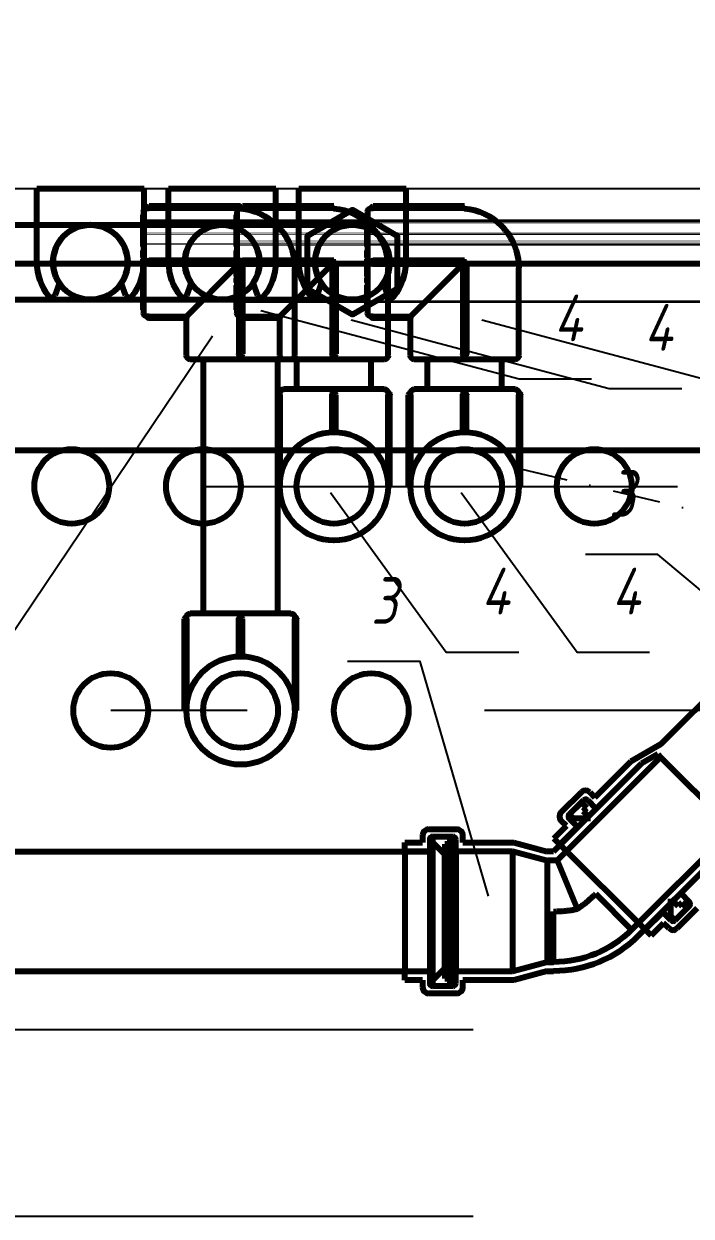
# Model space of a CAD drawing. Header units: millimetres. Extents: x -92220 to 11040, y -5929 to 27498.
# Drawn here: x 197.2 to 375.9, y -3173.9 to -2854.7 of the extents above; entities that cross this region are included whole.
import ezdxf

# ---------------------------------------------------------------- set-up
doc = ezdxf.new("R2010")
doc.units = ezdxf.units.MM
doc.linetypes.add('DASHDOT', pattern=[25.4, 12.7, -6.35, 0, -6.35])
doc.linetypes.add('DASHED', pattern=[19.05, 12.7, -6.35])
for name, color, linetype in [('01 Черновое', 254, 'Continuous'), ('12 Канализация 1', 7, 'Continuous'), ('13 Канализация 2', 7, 'Continuous'), ('22 Вода ветка 2', 7, 'Continuous'), ('23 Вода ветка 3', 7, 'Continuous'), ('24 Вода ветка 4', 7, 'Continuous'), ('25 Вода ветка 5', 7, 'Continuous'), ('26 Вода ветка 6', 7, 'Continuous'), ('27 Вода ветка 7', 7, 'Continuous'), ('28 Вода ветка 8', 7, 'Continuous'), ('30 Вода ветка 10', 7, 'Continuous'), ('33 Вода ветка 13', 7, 'Continuous'), ('34 Вода ветка 14', 7, 'Continuous'), ('35 Вода ветка 15', 7, 'Continuous')]:
    doc.layers.add(name, color=color, linetype=linetype)
doc.layers.add('100 noprint', color=1, linetype='Continuous', plot=False)
doc.styles.add('ГОСТ-ISOCPEUR', font='isocpeui.ttf', dxfattribs={"width": 0.8})

# ---------------------------------------------------------------- blocks, each defined once
blk = doc.blocks.new('A$C24473B691')
at = {"color": 0, "linetype": 'Continuous', "lineweight": -2, "extrusion": (-2.22045e-16, 1, -2.22045e-16)}
for p, q in [((13.5, 26), (-13.5, 26)), ((-12.69, 26), (-12.69, 26.1)), ((-12.69, 26.1), (-10.96, 26.1)), ((-10.96, 26), (-10.96, 26.1)), ((-9.7, 26.1), (-8.7, 26.1)), ((-9.7, 26), (-9.7, 26.1)), ((-8.7, 26), (-8.7, 26.1)), ((-8.7, 26.1), (-8.08, 26.1)), ((-8.08, 26.1), (-6.79, 26.1)), ((-8.08, 26), (-8.08, 26.1)), ((-6.79, 26.1), (-6.65, 26.1)), ((-6.79, 26), (-6.79, 26.1)), ((-6.65, 26), (-6.65, 26.1)), ((-6.65, 26.1), (-6.16, 26.1)), ((-6.16, 26), (-6.16, 26.1)), ((-5.42, 26.1), (-5.31, 26.1)), ((-5.42, 26), (-5.42, 26.1)), ((-5.31, 26.1), (-5.07, 26.1)), ((-5.31, 26), (-5.31, 26.1)), ((-5.07, 26), (-5.07, 26.1)), ((-5.07, 26.1), (-4.19, 26.1)), ((-4.19, 26), (-4.19, 26.1)), ((-3.84, 26.1), (-3.6, 26.1)), ((-3.84, 26), (-3.84, 26.1)), ((-3.6, 26.1), (-3.32, 26.1)), ((-3.6, 26), (-3.6, 26.1)), ((-3.32, 26), (-3.32, 26.1)), ((-3.32, 26.1), (-2.04, 26.1)), ((-2.04, 26.1), (-2.01, 26.1)), ((-2.04, 26), (-2.04, 26.1)), ((-2.01, 26.1), (-1.74, 26.1)), ((-2.01, 26), (-2.01, 26.1)), ((-1.74, 26.1), (-1.07, 26.1)), ((-1.74, 26), (-1.74, 26.1)), ((-0.94, 26), (-0.94, 26.1)), ((-0.86, 26.1), (-0.47, 26.1)), ((-0.47, 26.1), (-0.18, 26.1)), ((-0.47, 26), (-0.47, 26.1)), ((-0.18, 26), (-0.18, 26.1)), ((-0.18, 26.1), (0.07, 26.1)), ((0.07, 26.1), (0.86, 26.1)), ((0.07, 26), (0.07, 26.1)), ((0.86, 26), (0.86, 26.1)), ((1.28, 26.1), (1.54, 26.1)), ((1.28, 26), (1.28, 26.1)), ((1.54, 26.1), (1.69, 26.1)), ((1.54, 26), (1.54, 26.1)), ((1.69, 26.1), (2.2, 26.1)), ((1.69, 26), (1.69, 26.1)), ((3.06, 26), (3.06, 26.1)), ((4.28, 26), (4.28, 26.1)), ((5.2, 26), (5.2, 26.1)), ((6.82, 26.1), (7.22, 26.1)), ((6.82, 26), (6.82, 26.1)), ((7.22, 26), (7.22, 26.1)), ((8.46, 26), (8.46, 26.1)), ((9.19, 26.1), (9.24, 26.1)), ((9.19, 26), (9.19, 26.1)), ((9.24, 26.1), (9.42, 26.1)), ((9.24, 26), (9.24, 26.1)), ((9.42, 26), (9.42, 26.1)), ((10.15, 26.1), (10.42, 26.1)), ((10.15, 26), (10.15, 26.1)), ((10.42, 26.1), (10.5, 26.1)), ((10.42, 26), (10.42, 26.1)), ((10.5, 26.1), (10.6, 26.1)), ((10.5, 26), (10.5, 26.1)), ((10.6, 26.1), (10.71, 26.1)), ((10.6, 26), (10.6, 26.1)), ((10.71, 26), (10.71, 26.1)), ((12.06, 26.1), (12.45, 26.1)), ((12.06, 26), (12.06, 26.1)), ((12.45, 26.1), (12.69, 26.1)), ((12.45, 26), (12.45, 26.1)), ((12.69, 26.1), (12.73, 26.1)), ((12.69, 26), (12.69, 26.1)), ((12.73, 26), (12.73, 26.1)), ((-15, 14.5), (-15, 24.5)), ((-14.49, 24.5), (-14.49, 14.49)), ((-0.5, 0.5), (-0.5, 24.5)), ((0.5, 0), (0.5, 24.5)), ((14.49, 1.5), (14.49, 24.5)), ((15, 0), (15, 24.5)), ((-26, -13.5), (-26, 13.5)), ((-25, 14.5), (-15, 14.5)), ((-1.5, 1.5), (-14.49, 14.49)), ((-0.5, 0.5), (-24.5, 0.5)), ((0, 0), (-0.5, 0.5)), ((0, -0.5), (0, 0)), ((0, 0), (0.5, 0)), ((14.42, 0), (15, 0)), ((0, -0.5), (-24.5, -0.5)), ((-25, -14.5), (-1.5, -14.5))]:
    blk.add_line(p, q, dxfattribs=at)
at = {"color": 0, "linetype": 'Continuous', "lineweight": -2, "extrusion": (4.93038e-32, -2.22045e-16, -1)}
for centre, radius, start, end in [((13.5, 25), 1, 0, 90), ((-13.5, 25), 1, 90, 180), ((14.5, 24.5), 0.5, 0, 90), ((0, 24.5), 0.5, 0, 180), ((-14.5, 24.5), 0.5, 90, 180), ((25, 13.5), 1, 0, 90), ((24.5, 0), 0.5, 270, 90), ((1.5, 1.5), 16, 185.3794, 225), ((1.5, 1.5), 16, 225, 270), ((25, -13.5), 1, 270, 0)]:
    blk.add_arc(centre, radius, start, end, dxfattribs=at)
at = {"color": 0, "linetype": 'Continuous', "lineweight": -2}
for points, degree in [([(-10.96, 26.1), (-10.96, 26.1), (-10.81, 26.1)], 2), ([(-1.07, 26.1), (-1, 26.1), (-0.94, 26.1)], 2), ([(-0.94, 26.1), (-0.91, 26.1), (-0.86, 26.1)], 2), ([(2.2, 26.1), (2.61, 26.1), (3, 26.1), (3.05, 26.1)], 2), ([(3.05, 26.1), (3.06, 26.1), (3.06, 26.1)], 2), ([(5.45, 26.1), (5.6, 26.1), (5.85, 26.1), (6.11, 26.1), (6.39, 26.1), (6.53, 26.1)], 2), ([(7.36, 26.1), (7.52, 26.1), (7.98, 26.1), (8.2, 26.1)], 2), ([(8.46, 26.1), (8.48, 26.1), (8.52, 26.1)], 2), ([(8.52, 26.1), (8.68, 26.1), (8.85, 26.1)], 2), ([(8.85, 26.1), (8.98, 26.1), (9.19, 26.1)], 2), ([(10.71, 26.1), (10.71, 26.1), (10.92, 26.1)], 2), ([(10.92, 26.1), (11.12, 26.1), (11.39, 26.1)], 2), ([(11.39, 26.1), (11.67, 26.1), (12.05, 26.1), (12.06, 26.1)], 2), ([(12.06, 26.1), (12.06, 26.1), (12.06, 26.1)], 2), ([(-1.5, 1.5), (-1.17, 1.17), (-0.83, 0.83), (-0.5, 0.5)], 3)]:
    blk.add_open_spline(points, degree=degree, dxfattribs=at)
for points, degree, knots in [([(-10.81, 26.1), (-10.67, 26.1), (-10.23, 26.1), (-9.84, 26.1), (-9.7, 26.1)], 2, [-3, -3, -3, -2, -1, -0.484947, -0.484947, -0.484947]), ([(4.28, 26.1), (4.28, 26.1), (4.41, 26.1), (4.65, 26.1)], 2, [-1.502374, -1.502374, -1.502374, -1, 0, 0, 0]), ([(4.65, 26.1), (4.91, 26.1), (5.18, 26.1), (5.2, 26.1)], 2, [-2, -2, -2, -1, -0.936655, -0.936655, -0.936655]), ([(5.2, 26.1), (5.2, 26.1), (5.27, 26.1), (5.45, 26.1)], 2, [-1.431321, -1.431321, -1.431321, -1, 0, 0, 0]), ([(6.53, 26.1), (6.72, 26.1), (6.82, 26.1), (6.82, 26.1)], 2, [-3, -3, -3, -2, -1.429003, -1.429003, -1.429003]), ([(7.22, 26.1), (7.22, 26.1), (7.29, 26.1), (7.36, 26.1)], 2, [-1.875117, -1.875117, -1.875117, -1, 0, 0, 0]), ([(8.2, 26.1), (8.42, 26.1), (8.46, 26.1), (8.46, 26.1)], 2, [-2, -2, -2, -1, -0.823469, -0.823469, -0.823469]), ([(9.42, 26.1), (9.57, 26.1), (9.8, 26.1), (9.92, 26.1)], 2, [-1.854622, -1.854622, -1.854622, -1, 0, 0, 0]), ([(9.92, 26.1), (10.09, 26.1), (10.15, 26.1), (10.15, 26.1)], 2, [-3, -3, -3, -2, -1.715556, -1.715556, -1.715556]), ([(-14.49, 24.5), (-14.49, 24.56), (-14.49, 24.62), (-14.49, 24.73), (-14.49, 24.79), (-14.5, 24.87), (-14.5, 24.91), (-14.5, 24.95), (-14.5, 24.97), (-14.5, 24.99), (-14.5, 25), (-14.5, 25)], 3, [0.22380526, 0.22380526, 0.22380526, 0.22380526, 0.24107522, 0.24107522, 0.25834518, 0.25834518, 0.27361424, 0.27361424, 0.28601062, 0.28601062, 0.29840701, 0.29840701, 0.29840701, 0.29840701]), ([(14.5, 25), (14.5, 25), (14.5, 24.99), (14.5, 24.97), (14.5, 24.95), (14.5, 24.91), (14.5, 24.87), (14.49, 24.79), (14.49, 24.73), (14.49, 24.62), (14.49, 24.56), (14.49, 24.5)], 3, [0.44761051, 0.44761051, 0.44761051, 0.44761051, 0.4600069, 0.4600069, 0.47240329, 0.47240329, 0.48767234, 0.48767234, 0.5049423, 0.5049423, 0.52221227, 0.52221227, 0.52221227, 0.52221227]), ([(-14.49, 14.49), (-14.49, 14.49), (-14.5, 14.49), (-14.5, 14.49), (-14.56, 14.49), (-14.63, 14.49), (-14.75, 14.49), (-14.81, 14.49), (-14.9, 14.5), (-14.94, 14.5), (-14.99, 14.5), (-15, 14.5), (-15, 14.5)], 3, [0.30051544, 0.30051544, 0.30051544, 0.30051544, 0.30137498, 0.30137498, 0.30137498, 0.32021092, 0.32021092, 0.33904685, 0.33904685, 0.35788279, 0.35788279, 0.37671872, 0.37671872, 0.37671872, 0.37671872]), ([(14.42, 0), (14.44, 0.25), (14.46, 0.5), (14.49, 1), (14.49, 1.25), (14.49, 1.5)], 3, [-0.1505166, -0.1505166, -0.1505166, -0.1505166, -0.0751727, -0.0751727, -0.0000024, -0.0000024, -0.0000024, -0.0000024])]:
    blk.add_open_spline(points, degree=degree, knots=knots, dxfattribs=at)

msp = doc.modelspace()

# ---------------------------------------------------------------- linework, layer by layer
at = {"layer": '01 Черновое'}
msp.add_line((925, -2898.95), (0, -2898.95), dxfattribs=at)
at = {"layer": '01 Черновое', "linetype": 'DASHED', "ltscale": 10}
for p, q in [((0, -3123.95), (925, -3123.95)), ((0, -3173.95), (925, -3173.95))]:
    msp.add_line(p, q, dxfattribs=at)
at = {"layer": '100 noprint', "color": 2, "linetype": 'DASHED', "ltscale": 10, "flags": 128}
for points in [[(215, -2918.57), (9059.21, -2918.57), (9059.21, 1147.54)], [(245.26, -2978.57), (8999.21, -2978.57), (8999.21, 930.63)], [(8939.21, 471.25), (8939.21, -3038.57), (220.45, -3038.57)]]:
    msp.add_lwpolyline(points, dxfattribs=at)
at = {"layer": '12 Канализация 1', "lineweight": 80}
for p, q in [((567.86, -2918.95), (-1949.57, -2918.95)), ((567.86, -2968.95), (-1952.07, -2968.95))]:
    msp.add_line(p, q, dxfattribs=at)
at = {"layer": '12 Канализация 1', "flags": 128}
msp.add_lwpolyline([(247.74, -2938.35), (138.72, -3100.17), (119.3, -3100.17)], dxfattribs=at)
at = {"layer": '13 Канализация 2', "lineweight": 80}
for p, q in [((367.77, -3047.59), (395.47, -3019.89)), ((367.77, -3047.59), (359.74, -3052.22)), ((340.01, -3078.74), (367.7, -3051.05)), ((366.92, -3050.26), (362.61, -3052.75)), ((366.92, -3050.26), (367.7, -3051.05)), ((386.94, -3070.28), (367.7, -3051.05)), ((339.02, -3076.34), (362.61, -3052.75)), ((359.74, -3052.22), (350.13, -3061.84)), ((346.48, -3060.45), (341.1, -3065.83)), ((348.74, -3060.45), (350.13, -3061.84)), ((347.04, -3062.6), (343.25, -3066.39)), ((346.48, -3063.17), (343.25, -3066.39)), ((347.92, -3064.61), (346.48, -3063.17)), ((348.18, -3062.6), (350.38, -3064.81)), ((343.25, -3066.39), (344.39, -3067.52)), ((345.46, -3069.73), (343.25, -3067.52)), ((348.97, -3067.52), (344.39, -3067.52)), ((346.99, -3065.54), (347.92, -3064.61)), ((348.97, -3067.52), (346.99, -3065.54)), ((305.56, -3070.38), (313.16, -3070.38)), ((342.49, -3069.47), (339.15, -3072.81)), ((345.46, -3069.73), (340.76, -3074.42)), ((342.49, -3069.47), (341.1, -3068.09)), ((386.94, -3070.28), (359.95, -3097.27)), ((299.24, -3073.94), (303.96, -3073.94)), ((299.24, -3076.22), (299.24, -3073.94)), ((303.96, -3071.98), (303.96, -3073.94)), ((305.88, -3073.1), (305.88, -3076.22)), ((306.68, -3073.9), (306.68, -3072.3)), ((306.68, -3072.3), (311.24, -3072.3)), ((306.68, -3072.3), (312.04, -3072.3)), ((306.68, -3073.9), (309.92, -3077.14)), ((306.68, -3110.78), (306.68, -3073.9)), ((311.24, -3072.3), (311.24, -3074.34)), ((312.04, -3112.38), (312.04, -3072.3)), ((312.84, -3076.22), (312.84, -3073.1)), ((314.76, -3073.94), (314.76, -3071.98)), ((314.76, -3073.94), (328.36, -3073.94)), ((328.36, -3073.94), (337.32, -3076.34)), ((339.15, -3072.81), (340.76, -3074.42)), ((305.88, -3076.45), (115.24, -3076.45)), ((299.24, -3076.22), (299.24, -3108.46)), ((299.24, -3076.22), (305.88, -3076.22)), ((305.88, -3076.22), (305.88, -3108.46)), ((309.92, -3074.34), (309.92, -3077.14)), ((311.24, -3074.34), (309.92, -3074.34)), ((309.92, -3107.54), (309.92, -3077.14)), ((311.24, -3110.34), (311.24, -3074.34)), ((312.84, -3076.22), (328.04, -3076.22)), ((312.84, -3076.22), (312.84, -3108.46)), ((328.04, -3076.22), (337.45, -3078.74)), ((328.04, -3076.22), (328.04, -3108.46)), ((339.02, -3076.34), (337.32, -3076.34)), ((363.56, -3097.22), (340.76, -3074.42)), ((385.24, -3075.37), (361.64, -3098.97)), ((337.45, -3105.94), (337.45, -3078.74)), ((340.01, -3078.74), (337.45, -3078.74)), ((340.01, -3078.74), (345.38, -3091.71)), ((350.33, -3087.66), (359.95, -3097.27)), ((372.44, -3091), (370.46, -3089.02)), ((370.46, -3093.6), (370.46, -3089.02)), ((373.18, -3087.6), (375.38, -3089.81)), ((339.02, -3105.94), (339.02, -3092.34)), ((363.56, -3097.22), (368.26, -3092.53)), ((370.46, -3094.73), (368.26, -3092.53)), ((371.59, -3094.73), (375.38, -3090.94)), ((371.59, -3094.73), (374.82, -3091.51)), ((372.16, -3096.88), (377.53, -3091.51)), ((373.38, -3090.07), (372.44, -3091)), ((374.82, -3091.51), (373.38, -3090.07)), ((365.17, -3098.83), (368.51, -3095.5)), ((369.9, -3096.88), (368.51, -3095.5)), ((370.46, -3093.6), (371.59, -3094.73)), ((363.56, -3097.22), (365.17, -3098.83)), ((337.45, -3105.94), (328.04, -3108.46)), ((337.45, -3105.94), (339.02, -3105.94)), ((305.88, -3108.45), (115.24, -3108.45)), ((305.88, -3108.46), (299.24, -3108.46)), ((299.24, -3110.74), (299.24, -3108.46)), ((305.88, -3108.46), (305.88, -3111.58)), ((309.92, -3107.54), (306.68, -3110.78)), ((309.92, -3107.54), (309.92, -3110.34)), ((328.04, -3108.46), (312.84, -3108.46)), ((312.84, -3111.58), (312.84, -3108.46)), ((337.32, -3108.34), (328.36, -3110.74)), ((337.32, -3108.34), (339.02, -3108.34)), ((303.96, -3110.74), (299.24, -3110.74)), ((303.96, -3110.74), (303.96, -3112.7)), ((306.68, -3112.38), (306.68, -3110.78)), ((309.92, -3110.34), (311.24, -3110.34)), ((311.24, -3110.34), (311.24, -3112.38)), ((314.76, -3112.7), (314.76, -3110.74)), ((328.36, -3110.74), (314.76, -3110.74)), ((313.16, -3114.3), (305.56, -3114.3)), ((312.04, -3112.38), (306.68, -3112.38)), ((311.24, -3112.38), (306.68, -3112.38))]:
    msp.add_line(p, q, dxfattribs=at)
at = {"layer": '13 Канализация 2', "flags": 128}
for points in [[(403.3, -3027.19), (367, -2996.78), (347.58, -2996.78)], [(321.64, -3088.27), (303.3, -3025.43), (283.88, -3025.43)]]:
    msp.add_lwpolyline(points, dxfattribs=at)
at = {"layer": '13 Канализация 2', "lineweight": 80}
for centre, radius, start, end in [((347.61, -3061.58), 1.6, 45, 135), ((347.61, -3063.17), 0.8, 45, 135), ((342.24, -3066.96), 1.6, 135, 225), ((343.82, -3066.96), 0.8, 135, 225), ((305.56, -3071.98), 1.6, 90, 180), ((313.16, -3071.98), 1.6, 0, 90), ((306.68, -3073.1), 0.8, 90, 180), ((312.04, -3073.1), 0.8, 360, 90), ((374.82, -3090.38), 0.8, 315, 45), ((371.03, -3094.17), 0.8, 225, 315), ((371.03, -3095.75), 1.6, 225, 315), ((306.68, -3111.58), 0.8, 180, 270), ((312.04, -3111.58), 0.8, 270, 360), ((305.56, -3112.7), 1.6, 180, 270), ((313.16, -3112.7), 1.6, 270, 360)]:
    msp.add_arc(centre, radius, start, end, dxfattribs=at)
at = {"layer": '13 Канализация 2', "lineweight": 80, "extrusion": (0, 0, -1)}
for radius in [29.6, 32]:
    msp.add_arc((-339.02, -3076.34), radius, 225, 270, dxfattribs=at)
at = {"layer": '13 Канализация 2', "lineweight": 80}
for points, knots in [([(345.38, -3091.71), (345.82, -3091.41), (346.26, -3091.11), (347.12, -3090.47), (347.54, -3090.14), (348.37, -3089.47), (348.77, -3089.12), (349.37, -3088.58), (349.56, -3088.4), (349.85, -3088.12), (349.95, -3088.03), (350.14, -3087.85), (350.23, -3087.75), (350.33, -3087.66)], [0, 0, 0, 0, 0.25, 0.25, 0.5, 0.5, 0.75, 0.75, 0.875, 0.875, 0.9375, 0.9375, 1, 1, 1, 1]), ([(339.02, -3092.34), (339.15, -3092.34), (339.28, -3092.34), (339.55, -3092.34), (339.68, -3092.34), (340.08, -3092.33), (340.35, -3092.32), (341.15, -3092.28), (341.69, -3092.24), (342.75, -3092.13), (343.28, -3092.06), (344.34, -3091.91), (344.86, -3091.81), (345.38, -3091.71)], [0, 0, 0, 0, 0.0625, 0.0625, 0.125, 0.125, 0.25, 0.25, 0.5, 0.5, 0.75, 0.75, 1, 1, 1, 1])]:
    msp.add_open_spline(points, degree=3, knots=knots, dxfattribs=at)
at = {"layer": '22 Вода ветка 2', "color": 5, "lineweight": 80}
msp.add_circle((210.01, -2978.57), 10, dxfattribs=at)
at = {"layer": '23 Вода ветка 3', "lineweight": 80}
for p, q in [((229.37, -2898.95), (200.63, -2898.95)), ((200.63, -2918.57), (200.63, -2898.95)), ((229.37, -2918.57), (229.37, -2898.95)), ((206.71, -2924.16), (205.55, -2927.34)), ((223.29, -2924.16), (224.45, -2927.34))]:
    msp.add_line(p, q, dxfattribs=at)
at = {"layer": '23 Вода ветка 3', "color": 1, "lineweight": 80}
msp.add_circle((215, -2918.57), 10, dxfattribs=at)
at = {"layer": '23 Вода ветка 3', "lineweight": 80}
for centre, radius, start, end in [((215, -2918.57), 10, 326.0093, 213.9907), ((215, -2918.57), 14.37, 180, 219.036), ((215, -2918.57), 14.37, 320.964, 0), ((204.61, -2926.99), 1, 219.036, 339.9628), ((225.39, -2926.99), 1, 200.0372, 320.964)]:
    msp.add_arc(centre, radius, start, end, dxfattribs=at)
at = {"layer": '24 Вода ветка 4', "color": 5, "lineweight": 80}
msp.add_circle((245.26, -2978.57), 10, dxfattribs=at)
at = {"layer": '25 Вода ветка 5', "lineweight": 80}
for p, q in [((264.68, -2898.95), (235.93, -2898.95)), ((235.93, -2918.57), (235.93, -2898.95)), ((264.68, -2918.57), (264.68, -2898.95)), ((242.02, -2924.16), (240.86, -2927.34)), ((258.6, -2924.16), (259.76, -2927.34))]:
    msp.add_line(p, q, dxfattribs=at)
at = {"layer": '25 Вода ветка 5', "color": 1, "lineweight": 80}
msp.add_circle((250.31, -2918.57), 10, dxfattribs=at)
at = {"layer": '25 Вода ветка 5', "lineweight": 80}
for centre, radius, start, end in [((250.31, -2918.57), 10, 326.0093, 213.9907), ((250.31, -2918.57), 14.37, 180, 219.036), ((250.31, -2918.57), 14.37, 320.964, 0), ((239.92, -2926.99), 1, 219.036, 339.9628), ((260.7, -2926.99), 1, 200.0372, 320.964)]:
    msp.add_arc(centre, radius, start, end, dxfattribs=at)
at = {"layer": '26 Вода ветка 6', "color": 5, "lineweight": 80}
for p, q in [((270.23, -2944.57), (270.23, -2952.57)), ((290.23, -2952.57), (290.23, -2944.57)), ((265.23, -2978.57), (265.74, -2978.57))]:
    msp.add_line(p, q, dxfattribs=at)
at = {"layer": '26 Вода ветка 6', "color": 5, "lineweight": 80, "extrusion": (7.49401e-15, 1, -2.22045e-16)}
for p, q in [((293.73, -2952.57), (266.73, -2952.57)), ((267.53, -2952.57), (267.53, -2952.47)), ((267.53, -2952.47), (269.27, -2952.47)), ((269.27, -2952.57), (269.27, -2952.47)), ((270.53, -2952.47), (271.53, -2952.47)), ((270.53, -2952.57), (270.53, -2952.47)), ((271.53, -2952.57), (271.53, -2952.47)), ((271.53, -2952.47), (272.15, -2952.47)), ((272.15, -2952.47), (273.44, -2952.47)), ((272.15, -2952.57), (272.15, -2952.47)), ((273.44, -2952.47), (273.58, -2952.47)), ((273.44, -2952.57), (273.44, -2952.47)), ((273.58, -2952.57), (273.58, -2952.47)), ((273.58, -2952.47), (274.07, -2952.47)), ((274.07, -2952.57), (274.07, -2952.47)), ((274.81, -2952.47), (274.92, -2952.47)), ((274.81, -2952.57), (274.81, -2952.47)), ((274.92, -2952.47), (275.16, -2952.47)), ((274.92, -2952.57), (274.92, -2952.47)), ((275.16, -2952.57), (275.16, -2952.47)), ((275.16, -2952.47), (276.03, -2952.47)), ((276.03, -2952.57), (276.03, -2952.47)), ((276.39, -2952.47), (276.63, -2952.47)), ((276.39, -2952.57), (276.39, -2952.47)), ((276.63, -2952.47), (276.9, -2952.47)), ((276.63, -2952.57), (276.63, -2952.47)), ((276.9, -2952.57), (276.9, -2952.47)), ((276.9, -2952.47), (278.19, -2952.47)), ((278.19, -2952.47), (278.22, -2952.47)), ((278.19, -2952.57), (278.19, -2952.47)), ((278.22, -2952.47), (278.49, -2952.47)), ((278.22, -2952.57), (278.22, -2952.47)), ((278.49, -2952.47), (279.15, -2952.47)), ((278.49, -2952.57), (278.49, -2952.47)), ((279.29, -2952.57), (279.29, -2952.47)), ((279.36, -2952.47), (279.76, -2952.47)), ((279.76, -2952.47), (280.04, -2952.47)), ((279.76, -2952.57), (279.76, -2952.47)), ((280.04, -2952.57), (280.04, -2952.47)), ((280.04, -2952.47), (280.29, -2952.47)), ((280.29, -2952.47), (281.08, -2952.47)), ((280.29, -2952.57), (280.29, -2952.47)), ((281.08, -2952.57), (281.08, -2952.47)), ((281.51, -2952.47), (281.77, -2952.47)), ((281.51, -2952.57), (281.51, -2952.47)), ((281.77, -2952.47), (281.92, -2952.47)), ((281.77, -2952.57), (281.77, -2952.47)), ((281.92, -2952.47), (282.43, -2952.47)), ((281.92, -2952.57), (281.92, -2952.47)), ((283.28, -2952.57), (283.28, -2952.47)), ((284.51, -2952.57), (284.51, -2952.47)), ((285.42, -2952.57), (285.42, -2952.47)), ((287.04, -2952.47), (287.44, -2952.47)), ((287.04, -2952.57), (287.04, -2952.47)), ((287.44, -2952.57), (287.44, -2952.47)), ((288.68, -2952.57), (288.68, -2952.47)), ((289.41, -2952.47), (289.47, -2952.47)), ((289.41, -2952.57), (289.41, -2952.47)), ((289.47, -2952.47), (289.64, -2952.47)), ((289.47, -2952.57), (289.47, -2952.47)), ((289.64, -2952.57), (289.64, -2952.47)), ((290.37, -2952.47), (290.65, -2952.47)), ((290.37, -2952.57), (290.37, -2952.47)), ((290.65, -2952.47), (290.73, -2952.47)), ((290.65, -2952.57), (290.65, -2952.47)), ((290.73, -2952.47), (290.82, -2952.47)), ((290.73, -2952.57), (290.73, -2952.47)), ((290.82, -2952.47), (290.93, -2952.47)), ((290.82, -2952.57), (290.82, -2952.47)), ((290.93, -2952.57), (290.93, -2952.47)), ((292.29, -2952.47), (292.68, -2952.47)), ((292.29, -2952.57), (292.29, -2952.47)), ((292.68, -2952.47), (292.91, -2952.47)), ((292.68, -2952.57), (292.68, -2952.47)), ((292.91, -2952.47), (292.96, -2952.47)), ((292.91, -2952.57), (292.91, -2952.47)), ((292.96, -2952.57), (292.96, -2952.47)), ((265.23, -2978.57), (265.23, -2954.07)), ((265.74, -2954.07), (265.74, -2978.57)), ((279.73, -2964.08), (279.73, -2954.07)), ((280.73, -2964.08), (280.73, -2954.07)), ((294.72, -2978.57), (294.72, -2954.07)), ((295.23, -2978.57), (295.23, -2954.07)), ((294.72, -2978.57), (295.23, -2978.57))]:
    msp.add_line(p, q, dxfattribs=at)
at = {"layer": '26 Вода ветка 6', "color": 5, "lineweight": 80}
for points in [[(16.89, -2908.57), (254.13, -2908.57)], [(15.62, -2928.57), (254.13, -2928.57)]]:
    msp.add_lwpolyline(points, dxfattribs=at)
at = {"layer": '26 Вода ветка 6', "flags": 128}
for points in [[(284.84, -2934), (353.96, -2952.32), (373.38, -2952.32)], [(279.32, -2980.17), (310.32, -3022.93), (329.74, -3022.93)]]:
    msp.add_lwpolyline(points, dxfattribs=at)
at = {"layer": '26 Вода ветка 6', "color": 5, "lineweight": 80}
msp.add_circle((280.23, -2978.57), 10, dxfattribs=at)
at = {"layer": '26 Вода ветка 6', "color": 5, "lineweight": 80, "extrusion": (-1.664e-30, -2.22045e-16, -1)}
for centre, radius, start, end in [((-266.73, -2953.57), 1, 360, 90), ((-293.73, -2953.57), 1, 90, 180), ((-265.73, -2954.07), 0.5, 0, 90), ((-280.23, -2954.07), 0.5, 0, 180), ((-294.73, -2954.07), 0.5, 90, 180)]:
    msp.add_arc(centre, radius, start, end, dxfattribs=at)
at = {"layer": '26 Вода ветка 6', "color": 5, "lineweight": 80}
msp.add_arc((280.23, -2978.57), 14.5, 0, 360, dxfattribs=at)
for points in [[(269.27, -2952.47), (269.27, -2952.47), (269.41, -2952.47)], [(279.15, -2952.47), (279.23, -2952.47), (279.29, -2952.47)], [(279.29, -2952.47), (279.32, -2952.47), (279.36, -2952.47)], [(282.43, -2952.47), (282.84, -2952.47), (283.23, -2952.47), (283.27, -2952.47)], [(283.27, -2952.47), (283.28, -2952.47), (283.28, -2952.47)], [(285.67, -2952.47), (285.83, -2952.47), (286.08, -2952.47), (286.34, -2952.47), (286.62, -2952.47), (286.75, -2952.47)], [(287.59, -2952.47), (287.74, -2952.47), (288.2, -2952.47), (288.42, -2952.47)], [(288.68, -2952.47), (288.71, -2952.47), (288.74, -2952.47)], [(288.74, -2952.47), (288.91, -2952.47), (289.07, -2952.47)], [(289.07, -2952.47), (289.2, -2952.47), (289.41, -2952.47)], [(290.93, -2952.47), (290.93, -2952.47), (291.15, -2952.47)], [(291.15, -2952.47), (291.34, -2952.47), (291.61, -2952.47)], [(291.61, -2952.47), (291.9, -2952.47), (292.28, -2952.47), (292.29, -2952.47)], [(292.29, -2952.47), (292.29, -2952.47), (292.29, -2952.47)]]:
    msp.add_open_spline(points, degree=2, dxfattribs=at)
for points, degree, knots in [([(269.41, -2952.47), (269.55, -2952.47), (269.99, -2952.47), (270.39, -2952.47), (270.53, -2952.47)], 2, [-3, -3, -3, -2, -1, -0.484947, -0.484947, -0.484947]), ([(284.51, -2952.47), (284.51, -2952.47), (284.64, -2952.47), (284.88, -2952.47)], 2, [-1.502374, -1.502374, -1.502374, -1, 0, 0, 0]), ([(284.88, -2952.47), (285.14, -2952.47), (285.41, -2952.47), (285.42, -2952.47)], 2, [-2, -2, -2, -1, -0.936655, -0.936655, -0.936655]), ([(285.42, -2952.47), (285.42, -2952.47), (285.49, -2952.47), (285.67, -2952.47)], 2, [-1.431321, -1.431321, -1.431321, -1, 0, 0, 0]), ([(286.75, -2952.47), (286.94, -2952.47), (287.04, -2952.47), (287.04, -2952.47)], 2, [-3, -3, -3, -2, -1.429003, -1.429003, -1.429003]), ([(287.44, -2952.47), (287.44, -2952.47), (287.51, -2952.47), (287.59, -2952.47)], 2, [-1.875117, -1.875117, -1.875117, -1, 0, 0, 0]), ([(288.42, -2952.47), (288.64, -2952.47), (288.68, -2952.47), (288.68, -2952.47)], 2, [-2, -2, -2, -1, -0.823469, -0.823469, -0.823469]), ([(289.64, -2952.47), (289.8, -2952.47), (290.03, -2952.47), (290.15, -2952.47)], 2, [-1.854622, -1.854622, -1.854622, -1, 0, 0, 0]), ([(290.15, -2952.47), (290.32, -2952.47), (290.37, -2952.47), (290.37, -2952.47)], 2, [-3, -3, -3, -2, -1.715556, -1.715556, -1.715556]), ([(265.74, -2954.07), (265.74, -2954.01), (265.73, -2953.95), (265.73, -2953.84), (265.73, -2953.78), (265.73, -2953.7), (265.73, -2953.66), (265.73, -2953.62), (265.73, -2953.6), (265.73, -2953.58), (265.73, -2953.57), (265.73, -2953.57)], 3, [0.22380526, 0.22380526, 0.22380526, 0.22380526, 0.24107522, 0.24107522, 0.25834518, 0.25834518, 0.27361424, 0.27361424, 0.28601062, 0.28601062, 0.29840701, 0.29840701, 0.29840701, 0.29840701]), ([(294.73, -2953.57), (294.73, -2953.57), (294.73, -2953.58), (294.73, -2953.6), (294.73, -2953.62), (294.72, -2953.66), (294.72, -2953.7), (294.72, -2953.78), (294.72, -2953.84), (294.72, -2953.95), (294.72, -2954.01), (294.72, -2954.07)], 3, [0.44761051, 0.44761051, 0.44761051, 0.44761051, 0.4600069, 0.4600069, 0.47240329, 0.47240329, 0.48767234, 0.48767234, 0.5049423, 0.5049423, 0.52221227, 0.52221227, 0.52221227, 0.52221227])]:
    msp.add_open_spline(points, degree=degree, knots=knots, dxfattribs=at)
at = {"layer": '27 Вода ветка 7', "lineweight": 80}
for p, q in [((299.54, -2898.95), (270.79, -2898.95)), ((270.79, -2918.57), (270.79, -2898.95)), ((299.54, -2918.57), (299.54, -2898.95)), ((276.87, -2924.16), (275.72, -2927.34)), ((293.46, -2924.16), (294.61, -2927.34))]:
    msp.add_line(p, q, dxfattribs=at)
at = {"layer": '27 Вода ветка 7', "color": 1, "lineweight": 80, "flags": 128}
msp.add_lwpolyline([(297.29, -2925.57), (297.29, -2911.57), (285.16, -2904.57), (273.04, -2911.57), (273.04, -2925.57), (285.16, -2932.57)], close=True, dxfattribs=at)
at = {"layer": '27 Вода ветка 7', "color": 1, "lineweight": 80}
msp.add_circle((285.16, -2918.57), 10, dxfattribs=at)
at = {"layer": '27 Вода ветка 7', "lineweight": 80}
for centre, radius, start, end in [((285.16, -2918.57), 10, 326.0093, 213.9907), ((285.16, -2918.57), 14.37, 180, 219.036), ((285.16, -2918.57), 14.37, 320.964, 0), ((274.78, -2926.99), 1, 219.036, 339.9628), ((295.55, -2926.99), 1, 200.0372, 320.964)]:
    msp.add_arc(centre, radius, start, end, dxfattribs=at)
at = {"layer": '28 Вода ветка 8', "color": 5, "lineweight": 80}
for p, q in [((305.23, -2944.57), (305.23, -2952.57)), ((325.23, -2952.57), (325.23, -2944.57)), ((300.23, -2978.57), (300.74, -2978.57))]:
    msp.add_line(p, q, dxfattribs=at)
at = {"layer": '28 Вода ветка 8', "color": 5, "lineweight": 80, "extrusion": (7.49401e-15, 1, -2.22045e-16)}
for p, q in [((328.73, -2952.57), (301.73, -2952.57)), ((302.53, -2952.57), (302.53, -2952.47)), ((302.53, -2952.47), (304.27, -2952.47)), ((304.27, -2952.57), (304.27, -2952.47)), ((305.53, -2952.47), (306.53, -2952.47)), ((305.53, -2952.57), (305.53, -2952.47)), ((306.53, -2952.57), (306.53, -2952.47)), ((306.53, -2952.47), (307.15, -2952.47)), ((307.15, -2952.47), (308.44, -2952.47)), ((307.15, -2952.57), (307.15, -2952.47)), ((308.44, -2952.47), (308.58, -2952.47)), ((308.44, -2952.57), (308.44, -2952.47)), ((308.58, -2952.57), (308.58, -2952.47)), ((308.58, -2952.47), (309.07, -2952.47)), ((309.07, -2952.57), (309.07, -2952.47)), ((309.81, -2952.47), (309.92, -2952.47)), ((309.81, -2952.57), (309.81, -2952.47)), ((309.92, -2952.47), (310.16, -2952.47)), ((309.92, -2952.57), (309.92, -2952.47)), ((310.16, -2952.57), (310.16, -2952.47)), ((310.16, -2952.47), (311.03, -2952.47)), ((311.03, -2952.57), (311.03, -2952.47)), ((311.39, -2952.47), (311.63, -2952.47)), ((311.39, -2952.57), (311.39, -2952.47)), ((311.63, -2952.47), (311.9, -2952.47)), ((311.63, -2952.57), (311.63, -2952.47)), ((311.9, -2952.57), (311.9, -2952.47)), ((311.9, -2952.47), (313.19, -2952.47)), ((313.19, -2952.47), (313.22, -2952.47)), ((313.19, -2952.57), (313.19, -2952.47)), ((313.22, -2952.47), (313.49, -2952.47)), ((313.22, -2952.57), (313.22, -2952.47)), ((313.49, -2952.47), (314.15, -2952.47)), ((313.49, -2952.57), (313.49, -2952.47)), ((314.29, -2952.57), (314.29, -2952.47)), ((314.36, -2952.47), (314.76, -2952.47)), ((314.76, -2952.47), (315.04, -2952.47)), ((314.76, -2952.57), (314.76, -2952.47)), ((315.04, -2952.57), (315.04, -2952.47)), ((315.04, -2952.47), (315.29, -2952.47)), ((315.29, -2952.47), (316.08, -2952.47)), ((315.29, -2952.57), (315.29, -2952.47)), ((316.08, -2952.57), (316.08, -2952.47)), ((316.51, -2952.47), (316.77, -2952.47)), ((316.51, -2952.57), (316.51, -2952.47)), ((316.77, -2952.47), (316.92, -2952.47)), ((316.77, -2952.57), (316.77, -2952.47)), ((316.92, -2952.47), (317.43, -2952.47)), ((316.92, -2952.57), (316.92, -2952.47)), ((318.28, -2952.57), (318.28, -2952.47)), ((319.51, -2952.57), (319.51, -2952.47)), ((320.42, -2952.57), (320.42, -2952.47)), ((322.04, -2952.47), (322.44, -2952.47)), ((322.04, -2952.57), (322.04, -2952.47)), ((322.44, -2952.57), (322.44, -2952.47)), ((323.68, -2952.57), (323.68, -2952.47)), ((324.41, -2952.47), (324.47, -2952.47)), ((324.41, -2952.57), (324.41, -2952.47)), ((324.47, -2952.47), (324.64, -2952.47)), ((324.47, -2952.57), (324.47, -2952.47)), ((324.64, -2952.57), (324.64, -2952.47)), ((325.37, -2952.47), (325.65, -2952.47)), ((325.37, -2952.57), (325.37, -2952.47)), ((325.65, -2952.47), (325.73, -2952.47)), ((325.65, -2952.57), (325.65, -2952.47)), ((325.73, -2952.47), (325.82, -2952.47)), ((325.73, -2952.57), (325.73, -2952.47)), ((325.82, -2952.47), (325.93, -2952.47)), ((325.82, -2952.57), (325.82, -2952.47)), ((325.93, -2952.57), (325.93, -2952.47)), ((327.29, -2952.47), (327.68, -2952.47)), ((327.29, -2952.57), (327.29, -2952.47)), ((327.68, -2952.47), (327.91, -2952.47)), ((327.68, -2952.57), (327.68, -2952.47)), ((327.91, -2952.47), (327.96, -2952.47)), ((327.91, -2952.57), (327.91, -2952.47)), ((327.96, -2952.57), (327.96, -2952.47)), ((300.23, -2978.57), (300.23, -2954.07)), ((300.74, -2954.07), (300.74, -2978.57)), ((314.73, -2964.08), (314.73, -2954.07)), ((315.73, -2964.08), (315.73, -2954.07)), ((329.72, -2978.57), (329.72, -2954.07)), ((330.23, -2978.57), (330.23, -2954.07)), ((329.72, -2978.57), (330.23, -2978.57))]:
    msp.add_line(p, q, dxfattribs=at)
at = {"layer": '28 Вода ветка 8', "color": 5, "lineweight": 80}
for points in [[(51.89, -2908.57), (289.13, -2908.57)], [(50.62, -2928.57), (289.13, -2928.57)]]:
    msp.add_lwpolyline(points, dxfattribs=at)
at = {"layer": '28 Вода ветка 8', "flags": 128}
for points in [[(319.84, -2934), (388.96, -2952.32), (408.38, -2952.32)], [(314.32, -2980.17), (345.32, -3022.93), (364.74, -3022.93)]]:
    msp.add_lwpolyline(points, dxfattribs=at)
at = {"layer": '28 Вода ветка 8', "color": 5, "lineweight": 80}
msp.add_circle((315.23, -2978.57), 10, dxfattribs=at)
at = {"layer": '28 Вода ветка 8', "color": 5, "lineweight": 80, "extrusion": (-1.664e-30, -2.22045e-16, -1)}
for centre, radius, start, end in [((-301.73, -2953.57), 1, 360, 90), ((-328.73, -2953.57), 1, 90, 180), ((-300.73, -2954.07), 0.5, 0, 90), ((-315.23, -2954.07), 0.5, 0, 180), ((-329.73, -2954.07), 0.5, 90, 180)]:
    msp.add_arc(centre, radius, start, end, dxfattribs=at)
at = {"layer": '28 Вода ветка 8', "color": 5, "lineweight": 80}
msp.add_arc((315.23, -2978.57), 14.5, 0, 360, dxfattribs=at)
for points in [[(304.27, -2952.47), (304.27, -2952.47), (304.41, -2952.47)], [(314.15, -2952.47), (314.23, -2952.47), (314.29, -2952.47)], [(314.29, -2952.47), (314.32, -2952.47), (314.36, -2952.47)], [(317.43, -2952.47), (317.84, -2952.47), (318.23, -2952.47), (318.27, -2952.47)], [(318.27, -2952.47), (318.28, -2952.47), (318.28, -2952.47)], [(320.67, -2952.47), (320.83, -2952.47), (321.08, -2952.47), (321.34, -2952.47), (321.62, -2952.47), (321.75, -2952.47)], [(322.59, -2952.47), (322.74, -2952.47), (323.2, -2952.47), (323.42, -2952.47)], [(323.68, -2952.47), (323.71, -2952.47), (323.74, -2952.47)], [(323.74, -2952.47), (323.91, -2952.47), (324.07, -2952.47)], [(324.07, -2952.47), (324.2, -2952.47), (324.41, -2952.47)], [(325.93, -2952.47), (325.93, -2952.47), (326.15, -2952.47)], [(326.15, -2952.47), (326.34, -2952.47), (326.61, -2952.47)], [(326.61, -2952.47), (326.9, -2952.47), (327.28, -2952.47), (327.29, -2952.47)], [(327.29, -2952.47), (327.29, -2952.47), (327.29, -2952.47)]]:
    msp.add_open_spline(points, degree=2, dxfattribs=at)
for points, degree, knots in [([(304.41, -2952.47), (304.55, -2952.47), (304.99, -2952.47), (305.39, -2952.47), (305.53, -2952.47)], 2, [-3, -3, -3, -2, -1, -0.484947, -0.484947, -0.484947]), ([(319.51, -2952.47), (319.51, -2952.47), (319.64, -2952.47), (319.88, -2952.47)], 2, [-1.502374, -1.502374, -1.502374, -1, 0, 0, 0]), ([(319.88, -2952.47), (320.14, -2952.47), (320.41, -2952.47), (320.42, -2952.47)], 2, [-2, -2, -2, -1, -0.936655, -0.936655, -0.936655]), ([(320.42, -2952.47), (320.42, -2952.47), (320.49, -2952.47), (320.67, -2952.47)], 2, [-1.431321, -1.431321, -1.431321, -1, 0, 0, 0]), ([(321.75, -2952.47), (321.94, -2952.47), (322.04, -2952.47), (322.04, -2952.47)], 2, [-3, -3, -3, -2, -1.429003, -1.429003, -1.429003]), ([(322.44, -2952.47), (322.44, -2952.47), (322.51, -2952.47), (322.59, -2952.47)], 2, [-1.875117, -1.875117, -1.875117, -1, 0, 0, 0]), ([(323.42, -2952.47), (323.64, -2952.47), (323.68, -2952.47), (323.68, -2952.47)], 2, [-2, -2, -2, -1, -0.823469, -0.823469, -0.823469]), ([(324.64, -2952.47), (324.8, -2952.47), (325.03, -2952.47), (325.15, -2952.47)], 2, [-1.854622, -1.854622, -1.854622, -1, 0, 0, 0]), ([(325.15, -2952.47), (325.32, -2952.47), (325.37, -2952.47), (325.37, -2952.47)], 2, [-3, -3, -3, -2, -1.715556, -1.715556, -1.715556]), ([(300.74, -2954.07), (300.74, -2954.01), (300.73, -2953.95), (300.73, -2953.84), (300.73, -2953.78), (300.73, -2953.7), (300.73, -2953.66), (300.73, -2953.62), (300.73, -2953.6), (300.73, -2953.58), (300.73, -2953.57), (300.73, -2953.57)], 3, [0.22380526, 0.22380526, 0.22380526, 0.22380526, 0.24107522, 0.24107522, 0.25834518, 0.25834518, 0.27361424, 0.27361424, 0.28601062, 0.28601062, 0.29840701, 0.29840701, 0.29840701, 0.29840701]), ([(329.73, -2953.57), (329.73, -2953.57), (329.73, -2953.58), (329.73, -2953.6), (329.73, -2953.62), (329.72, -2953.66), (329.72, -2953.7), (329.72, -2953.78), (329.72, -2953.84), (329.72, -2953.95), (329.72, -2954.01), (329.72, -2954.07)], 3, [0.44761051, 0.44761051, 0.44761051, 0.44761051, 0.4600069, 0.4600069, 0.47240329, 0.47240329, 0.48767234, 0.48767234, 0.5049423, 0.5049423, 0.52221227, 0.52221227, 0.52221227, 0.52221227])]:
    msp.add_open_spline(points, degree=degree, knots=knots, dxfattribs=at)
at = {"layer": '30 Вода ветка 10', "linetype": 'DASHDOT'}
msp.add_line((330.23, -2973.85), (544.72, -3025.21), dxfattribs=at)
at = {"layer": '30 Вода ветка 10', "color": 5, "lineweight": 80}
msp.add_circle((349.93, -2978.57), 10, dxfattribs=at)
at = {"layer": '33 Вода ветка 13', "color": 4, "lineweight": 80}
msp.add_circle((220.45, -3038.57), 10, dxfattribs=at)
at = {"layer": '34 Вода ветка 14', "color": 4, "lineweight": 80}
for p, q in [((245.23, -2944.57), (245.23, -3012.57)), ((265.23, -3012.57), (265.23, -2944.57)), ((240.23, -3038.57), (240.74, -3038.57))]:
    msp.add_line(p, q, dxfattribs=at)
at = {"layer": '34 Вода ветка 14', "color": 4, "lineweight": 80, "extrusion": (7.49401e-15, 1, -2.22045e-16)}
for p, q in [((268.73, -3012.57), (241.73, -3012.57)), ((242.53, -3012.57), (242.53, -3012.47)), ((242.53, -3012.47), (244.27, -3012.47)), ((244.27, -3012.57), (244.27, -3012.47)), ((245.53, -3012.47), (246.53, -3012.47)), ((245.53, -3012.57), (245.53, -3012.47)), ((246.53, -3012.57), (246.53, -3012.47)), ((246.53, -3012.47), (247.15, -3012.47)), ((247.15, -3012.47), (248.44, -3012.47)), ((247.15, -3012.57), (247.15, -3012.47)), ((248.44, -3012.47), (248.58, -3012.47)), ((248.44, -3012.57), (248.44, -3012.47)), ((248.58, -3012.57), (248.58, -3012.47)), ((248.58, -3012.47), (249.07, -3012.47)), ((249.07, -3012.57), (249.07, -3012.47)), ((249.81, -3012.47), (249.92, -3012.47)), ((249.81, -3012.57), (249.81, -3012.47)), ((249.92, -3012.47), (250.16, -3012.47)), ((249.92, -3012.57), (249.92, -3012.47)), ((250.16, -3012.57), (250.16, -3012.47)), ((250.16, -3012.47), (251.03, -3012.47)), ((251.03, -3012.57), (251.03, -3012.47)), ((251.39, -3012.47), (251.63, -3012.47)), ((251.39, -3012.57), (251.39, -3012.47)), ((251.63, -3012.47), (251.9, -3012.47)), ((251.63, -3012.57), (251.63, -3012.47)), ((251.9, -3012.57), (251.9, -3012.47)), ((251.9, -3012.47), (253.19, -3012.47)), ((253.19, -3012.47), (253.22, -3012.47)), ((253.19, -3012.57), (253.19, -3012.47)), ((253.22, -3012.47), (253.49, -3012.47)), ((253.22, -3012.57), (253.22, -3012.47)), ((253.49, -3012.47), (254.15, -3012.47)), ((253.49, -3012.57), (253.49, -3012.47)), ((254.29, -3012.57), (254.29, -3012.47)), ((254.36, -3012.47), (254.76, -3012.47)), ((254.76, -3012.47), (255.04, -3012.47)), ((254.76, -3012.57), (254.76, -3012.47)), ((255.04, -3012.57), (255.04, -3012.47)), ((255.04, -3012.47), (255.29, -3012.47)), ((255.29, -3012.47), (256.08, -3012.47)), ((255.29, -3012.57), (255.29, -3012.47)), ((256.08, -3012.57), (256.08, -3012.47)), ((256.51, -3012.47), (256.77, -3012.47)), ((256.51, -3012.57), (256.51, -3012.47)), ((256.77, -3012.47), (256.92, -3012.47)), ((256.77, -3012.57), (256.77, -3012.47)), ((256.92, -3012.47), (257.43, -3012.47)), ((256.92, -3012.57), (256.92, -3012.47)), ((258.28, -3012.57), (258.28, -3012.47)), ((259.51, -3012.57), (259.51, -3012.47)), ((260.42, -3012.57), (260.42, -3012.47)), ((262.04, -3012.47), (262.44, -3012.47)), ((262.04, -3012.57), (262.04, -3012.47)), ((262.44, -3012.57), (262.44, -3012.47)), ((263.68, -3012.57), (263.68, -3012.47)), ((264.41, -3012.47), (264.47, -3012.47)), ((264.41, -3012.57), (264.41, -3012.47)), ((264.47, -3012.47), (264.64, -3012.47)), ((264.47, -3012.57), (264.47, -3012.47)), ((264.64, -3012.57), (264.64, -3012.47)), ((265.37, -3012.47), (265.65, -3012.47)), ((265.37, -3012.57), (265.37, -3012.47)), ((265.65, -3012.47), (265.73, -3012.47)), ((265.65, -3012.57), (265.65, -3012.47)), ((265.73, -3012.47), (265.82, -3012.47)), ((265.73, -3012.57), (265.73, -3012.47)), ((265.82, -3012.47), (265.93, -3012.47)), ((265.82, -3012.57), (265.82, -3012.47)), ((265.93, -3012.57), (265.93, -3012.47)), ((267.29, -3012.47), (267.68, -3012.47)), ((267.29, -3012.57), (267.29, -3012.47)), ((267.68, -3012.47), (267.91, -3012.47)), ((267.68, -3012.57), (267.68, -3012.47)), ((267.91, -3012.47), (267.96, -3012.47)), ((267.91, -3012.57), (267.91, -3012.47)), ((267.96, -3012.57), (267.96, -3012.47)), ((240.23, -3038.57), (240.23, -3014.07)), ((240.74, -3014.07), (240.74, -3038.57)), ((254.73, -3024.08), (254.73, -3014.07)), ((255.73, -3024.08), (255.73, -3014.07)), ((269.72, -3038.57), (269.72, -3014.07)), ((270.23, -3038.57), (270.23, -3014.07)), ((269.72, -3038.57), (270.23, -3038.57))]:
    msp.add_line(p, q, dxfattribs=at)
at = {"layer": '34 Вода ветка 14', "color": 4, "lineweight": 80}
for points in [[(51.89, -2908.57), (229.23, -2908.57)], [(50.62, -2928.57), (229.23, -2928.57)]]:
    msp.add_lwpolyline(points, dxfattribs=at)
at = {"layer": '34 Вода ветка 14', "flags": 128}
msp.add_lwpolyline([(260.69, -2931.48), (329.81, -2949.8), (349.23, -2949.8)], dxfattribs=at)
at = {"layer": '34 Вода ветка 14', "color": 4, "lineweight": 80}
msp.add_circle((255.23, -3038.57), 10, dxfattribs=at)
at = {"layer": '34 Вода ветка 14', "color": 4, "lineweight": 80, "extrusion": (-1.664e-30, -2.22045e-16, -1)}
for centre, radius, start, end in [((-241.73, -3013.57), 1, 360, 90), ((-268.73, -3013.57), 1, 90, 180), ((-240.73, -3014.07), 0.5, 0, 90), ((-255.23, -3014.07), 0.5, 0, 180), ((-269.73, -3014.07), 0.5, 90, 180)]:
    msp.add_arc(centre, radius, start, end, dxfattribs=at)
at = {"layer": '34 Вода ветка 14', "color": 4, "lineweight": 80}
msp.add_arc((255.23, -3038.57), 14.5, 0, 360, dxfattribs=at)
for points in [[(244.27, -3012.47), (244.27, -3012.47), (244.41, -3012.47)], [(254.15, -3012.47), (254.23, -3012.47), (254.29, -3012.47)], [(254.29, -3012.47), (254.32, -3012.47), (254.36, -3012.47)], [(257.43, -3012.47), (257.84, -3012.47), (258.23, -3012.47), (258.27, -3012.47)], [(258.27, -3012.47), (258.28, -3012.47), (258.28, -3012.47)], [(260.67, -3012.47), (260.83, -3012.47), (261.08, -3012.47), (261.34, -3012.47), (261.62, -3012.47), (261.75, -3012.47)], [(262.59, -3012.47), (262.74, -3012.47), (263.2, -3012.47), (263.42, -3012.47)], [(263.68, -3012.47), (263.71, -3012.47), (263.74, -3012.47)], [(263.74, -3012.47), (263.91, -3012.47), (264.07, -3012.47)], [(264.07, -3012.47), (264.2, -3012.47), (264.41, -3012.47)], [(265.93, -3012.47), (265.93, -3012.47), (266.15, -3012.47)], [(266.15, -3012.47), (266.34, -3012.47), (266.61, -3012.47)], [(266.61, -3012.47), (266.9, -3012.47), (267.28, -3012.47), (267.29, -3012.47)], [(267.29, -3012.47), (267.29, -3012.47), (267.29, -3012.47)]]:
    msp.add_open_spline(points, degree=2, dxfattribs=at)
for points, degree, knots in [([(244.41, -3012.47), (244.55, -3012.47), (244.99, -3012.47), (245.39, -3012.47), (245.53, -3012.47)], 2, [-3, -3, -3, -2, -1, -0.484947, -0.484947, -0.484947]), ([(259.51, -3012.47), (259.51, -3012.47), (259.64, -3012.47), (259.88, -3012.47)], 2, [-1.502374, -1.502374, -1.502374, -1, 0, 0, 0]), ([(259.88, -3012.47), (260.14, -3012.47), (260.41, -3012.47), (260.42, -3012.47)], 2, [-2, -2, -2, -1, -0.936655, -0.936655, -0.936655]), ([(260.42, -3012.47), (260.42, -3012.47), (260.49, -3012.47), (260.67, -3012.47)], 2, [-1.431321, -1.431321, -1.431321, -1, 0, 0, 0]), ([(261.75, -3012.47), (261.94, -3012.47), (262.04, -3012.47), (262.04, -3012.47)], 2, [-3, -3, -3, -2, -1.429003, -1.429003, -1.429003]), ([(262.44, -3012.47), (262.44, -3012.47), (262.51, -3012.47), (262.59, -3012.47)], 2, [-1.875117, -1.875117, -1.875117, -1, 0, 0, 0]), ([(263.42, -3012.47), (263.64, -3012.47), (263.68, -3012.47), (263.68, -3012.47)], 2, [-2, -2, -2, -1, -0.823469, -0.823469, -0.823469]), ([(264.64, -3012.47), (264.8, -3012.47), (265.03, -3012.47), (265.15, -3012.47)], 2, [-1.854622, -1.854622, -1.854622, -1, 0, 0, 0]), ([(265.15, -3012.47), (265.32, -3012.47), (265.37, -3012.47), (265.37, -3012.47)], 2, [-3, -3, -3, -2, -1.715556, -1.715556, -1.715556]), ([(240.74, -3014.07), (240.74, -3014.01), (240.73, -3013.95), (240.73, -3013.84), (240.73, -3013.78), (240.73, -3013.7), (240.73, -3013.66), (240.73, -3013.62), (240.73, -3013.6), (240.73, -3013.58), (240.73, -3013.57), (240.73, -3013.57)], 3, [0.22380526, 0.22380526, 0.22380526, 0.22380526, 0.24107522, 0.24107522, 0.25834518, 0.25834518, 0.27361424, 0.27361424, 0.28601062, 0.28601062, 0.29840701, 0.29840701, 0.29840701, 0.29840701]), ([(269.73, -3013.57), (269.73, -3013.57), (269.73, -3013.58), (269.73, -3013.6), (269.73, -3013.62), (269.72, -3013.66), (269.72, -3013.7), (269.72, -3013.78), (269.72, -3013.84), (269.72, -3013.95), (269.72, -3014.01), (269.72, -3014.07)], 3, [0.44761051, 0.44761051, 0.44761051, 0.44761051, 0.4600069, 0.4600069, 0.47240329, 0.47240329, 0.48767234, 0.48767234, 0.5049423, 0.5049423, 0.52221227, 0.52221227, 0.52221227, 0.52221227])]:
    msp.add_open_spline(points, degree=degree, knots=knots, dxfattribs=at)
at = {"layer": '35 Вода ветка 15', "color": 4, "lineweight": 80}
msp.add_circle((290.23, -3038.57), 10, dxfattribs=at)

# ---------------------------------------------------------------- block references
at = {"layer": '26 Вода ветка 6', "color": 5, "lineweight": 80, "rotation": 89.99999999999999}
msp.add_blockref('A$C24473B691', (280.23, -2918.57), dxfattribs=at)
at = {"layer": '28 Вода ветка 8', "color": 5, "lineweight": 80, "rotation": 89.99999999999999}
msp.add_blockref('A$C24473B691', (315.23, -2918.57), dxfattribs=at)
at = {"layer": '34 Вода ветка 14', "color": 4, "lineweight": 80, "rotation": 89.99999999999999}
msp.add_blockref('A$C24473B691', (255.23, -2918.57), dxfattribs=at)

# ---------------------------------------------------------------- texts
at = {"layer": '13 Канализация 2', "linetype": 'Continuous', "style": 'ГОСТ-ISOCPEUR', "width": 0.8}
for p in [(353.86, -2986.72), (290.16, -3015.37)]:
    msp.add_text('3', height=12.5, dxfattribs=at).set_placement(p)
at = {"layer": '26 Вода ветка 6', "linetype": 'Continuous', "style": 'ГОСТ-ISOCPEUR', "width": 0.8}
for p in [(363.3, -2942.25), (319.67, -3012.87)]:
    msp.add_text('4', height=12.5, dxfattribs=at).set_placement(p)
at = {"layer": '28 Вода ветка 8', "linetype": 'Continuous', "style": 'ГОСТ-ISOCPEUR', "width": 0.8}
msp.add_text('4', height=12.5, dxfattribs=at).set_placement((354.67, -3012.87))
at = {"layer": '34 Вода ветка 14', "linetype": 'Continuous', "style": 'ГОСТ-ISOCPEUR', "width": 0.8}
msp.add_text('4', height=12.5, dxfattribs=at).set_placement((339.15, -2939.73))

doc.saveas('drawing.dxf')
